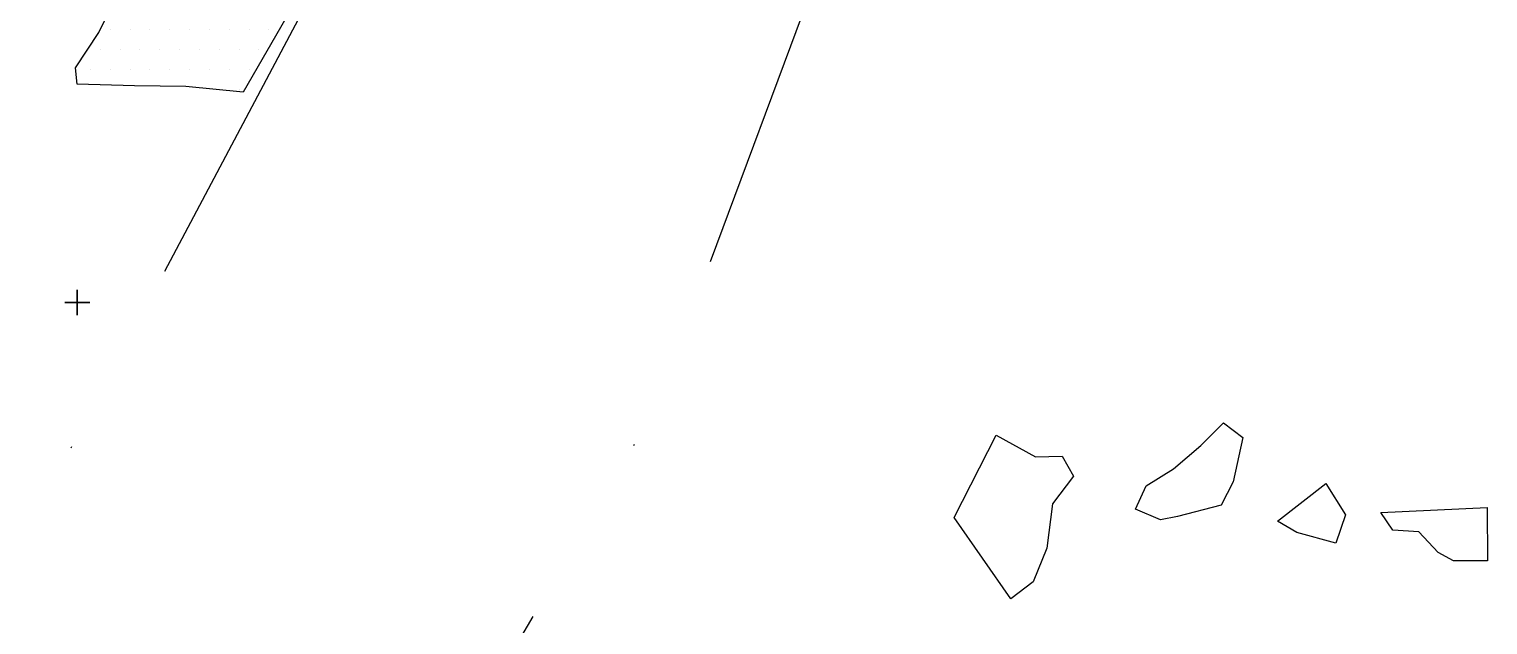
# Model space of a CAD drawing. Header units: metres. Extents: x -905 to -497, y -1456 to -991.
# Drawn here: x -811.4 to -719.4, y -1252.5 to -1214.9 of the extents above; entities that cross this region are included whole.
import ezdxf

# ---------------------------------------------------------------- set-up
doc = ezdxf.new("R2010")
doc.units = ezdxf.units.M
doc.header["$LTSCALE"] = 25
doc.header["$MEASUREMENT"] = 0
doc.linetypes.add('STRICHPUNKTX2', pattern=[2, 1, -0.5, 0, -0.5])
doc.layers.get('0').update_dxf_attribs({"linetype": 'CONTINUOUS'})
for name, color, linetype in [('FEUER', 1, 'CONTINUOUS'), ('GRABUNGSGRENZE', 3, 'STRICHPUNKTX2'), ('STEINE', 4, 'CONTINUOUS'), ('STEINESCHRAFF', 4, 'CONTINUOUS')]:
    doc.layers.add(name, color=color, linetype=linetype)

# ---------------------------------------------------------------- blocks, each defined once
blk = doc.blocks.new('LB')
at = {"layer": 'FEUER', "const_width": 0.1}
for points in [[(0, 0), (0, -1.6)], [(-0.8, -0.8), (0.8, -0.8)]]:
    blk.add_lwpolyline(points, dxfattribs=at)
blk = doc.blocks.new('*X9')
at = {"color": 0}
for p, q in [((-806.25, -1215), (-806.25, -1215)), ((-805, -1215), (-805, -1215)), ((-803.75, -1215), (-803.75, -1215)), ((-802.5, -1215), (-802.5, -1215)), ((-801.25, -1215), (-801.25, -1215)), ((-800, -1215), (-800, -1215)), ((-798.75, -1215), (-798.75, -1215)), ((-797.5, -1215), (-797.5, -1215)), ((-796.25, -1215), (-796.25, -1215)), ((-806.875, -1216.25), (-806.875, -1216.25)), ((-805.625, -1216.25), (-805.625, -1216.25)), ((-804.375, -1216.25), (-804.375, -1216.25)), ((-803.125, -1216.25), (-803.125, -1216.25)), ((-801.875, -1216.25), (-801.875, -1216.25)), ((-800.625, -1216.25), (-800.625, -1216.25)), ((-799.375, -1216.25), (-799.375, -1216.25)), ((-798.125, -1216.25), (-798.125, -1216.25)), ((-796.875, -1216.25), (-796.875, -1216.25)), ((-807.5, -1217.5), (-807.5, -1217.5)), ((-806.25, -1217.5), (-806.25, -1217.5)), ((-805, -1217.5), (-805, -1217.5)), ((-803.75, -1217.5), (-803.75, -1217.5)), ((-802.5, -1217.5), (-802.5, -1217.5)), ((-801.25, -1217.5), (-801.25, -1217.5)), ((-800, -1217.5), (-800, -1217.5)), ((-798.75, -1217.5), (-798.75, -1217.5)), ((-797.5, -1217.5), (-797.5, -1217.5)), ((-799.375, -1218.75), (-799.375, -1218.75)), ((-798.125, -1218.75), (-798.125, -1218.75))]:
    blk.add_line(p, q, dxfattribs=at)

msp = doc.modelspace()

# ---------------------------------------------------------------- linework, layer by layer
at = {"layer": 'GRABUNGSGRENZE', "flags": 128}
for points in [[(-891.471, -1035.483), (-864.96, -1035.297), (-867.695, -1122.453), (-863.797, -1170.298), (-861.534, -1208.179), (-844.701, -1210.048), (-836.67, -1206.229), (-835.322, -1098.684), (-835.814, -1049.361), (-830.543, -1024.086), (-818.098, -1005.67), (-780.151, -1026.084), (-726.282, -1055.03), (-778.878, -1173.239), (-782.933, -1192.717), (-817.921, -1258.692), (-835.281, -1302.077), (-851.837, -1331.022), (-857.525, -1353.67)], [(-832.391, -1362.788), (-814.376, -1311.419), (-800.603, -1301.189), (-784.157, -1259.736), (-771.816, -1238.778), (-758.366, -1202.615), (-756.34, -1191.173), (-737.858, -1153.023), (-716.586, -1105.16), (-699.933, -1069.402), (-618.233, -1122.126), (-646.571, -1173.553), (-654.437, -1195.932), (-658.598, -1207.935), (-670.479, -1232.452), (-682.926, -1248.783), (-695.172, -1260.08), (-701.016, -1264.864), (-705.129, -1273.816), (-709.036, -1285.362), (-723.923, -1301.796), (-721.577, -1311.812), (-719.737, -1325.54), (-720.799, -1334.032), (-723.995, -1345.17), (-726.377, -1355.189), (-734.655, -1370.195)]]:
    msp.add_lwpolyline(points, dxfattribs=at)
at = {"layer": 'STEINE'}
for points in [[(-797.864, -1218.914), (-801.474, -1218.561), (-804.729, -1218.512), (-808.339, -1218.413), (-808.441, -1217.396), (-806.968, -1215.158), (-805.496, -1212.106), (-803.005, -1210.579), (-799.853, -1209.559), (-797.259, -1210.88), (-794.92, -1211.488), (-793.699, -1211.691), (-797.864, -1218.914)], [(-740.03, -1245.874), (-741.607, -1245.214), (-740.947, -1243.739), (-739.219, -1242.67), (-737.491, -1241.194), (-736.068, -1239.77), (-734.847, -1240.684), (-735.456, -1243.481), (-736.217, -1244.956), (-738.963, -1245.67), (-740.03, -1245.874)], [(-749.485, -1250.864), (-753.048, -1245.731), (-750.407, -1240.542), (-747.915, -1241.914), (-746.237, -1241.862), (-745.524, -1243.132), (-746.845, -1244.862), (-747.199, -1247.659), (-748.062, -1249.795), (-749.485, -1250.864)], [(-732.657, -1245.971), (-729.608, -1243.579), (-728.386, -1245.561), (-728.995, -1247.341), (-731.436, -1246.682), (-732.657, -1245.971)], [(-726.149, -1245.407), (-719.437, -1245.097), (-719.435, -1248.453), (-721.571, -1248.455), (-722.537, -1247.947), (-723.758, -1246.626), (-725.386, -1246.525), (-726.149, -1245.407)]]:
    msp.add_lwpolyline(points, dxfattribs=at)

# ---------------------------------------------------------------- block references
at = {"layer": 'FEUER'}
msp.add_blockref('LB', (-808.33, -1231.379), dxfattribs=at)
at = {"layer": 'STEINESCHRAFF'}
msp.add_blockref('*X9', (0, 0), dxfattribs=at)

doc.saveas('drawing.dxf')
